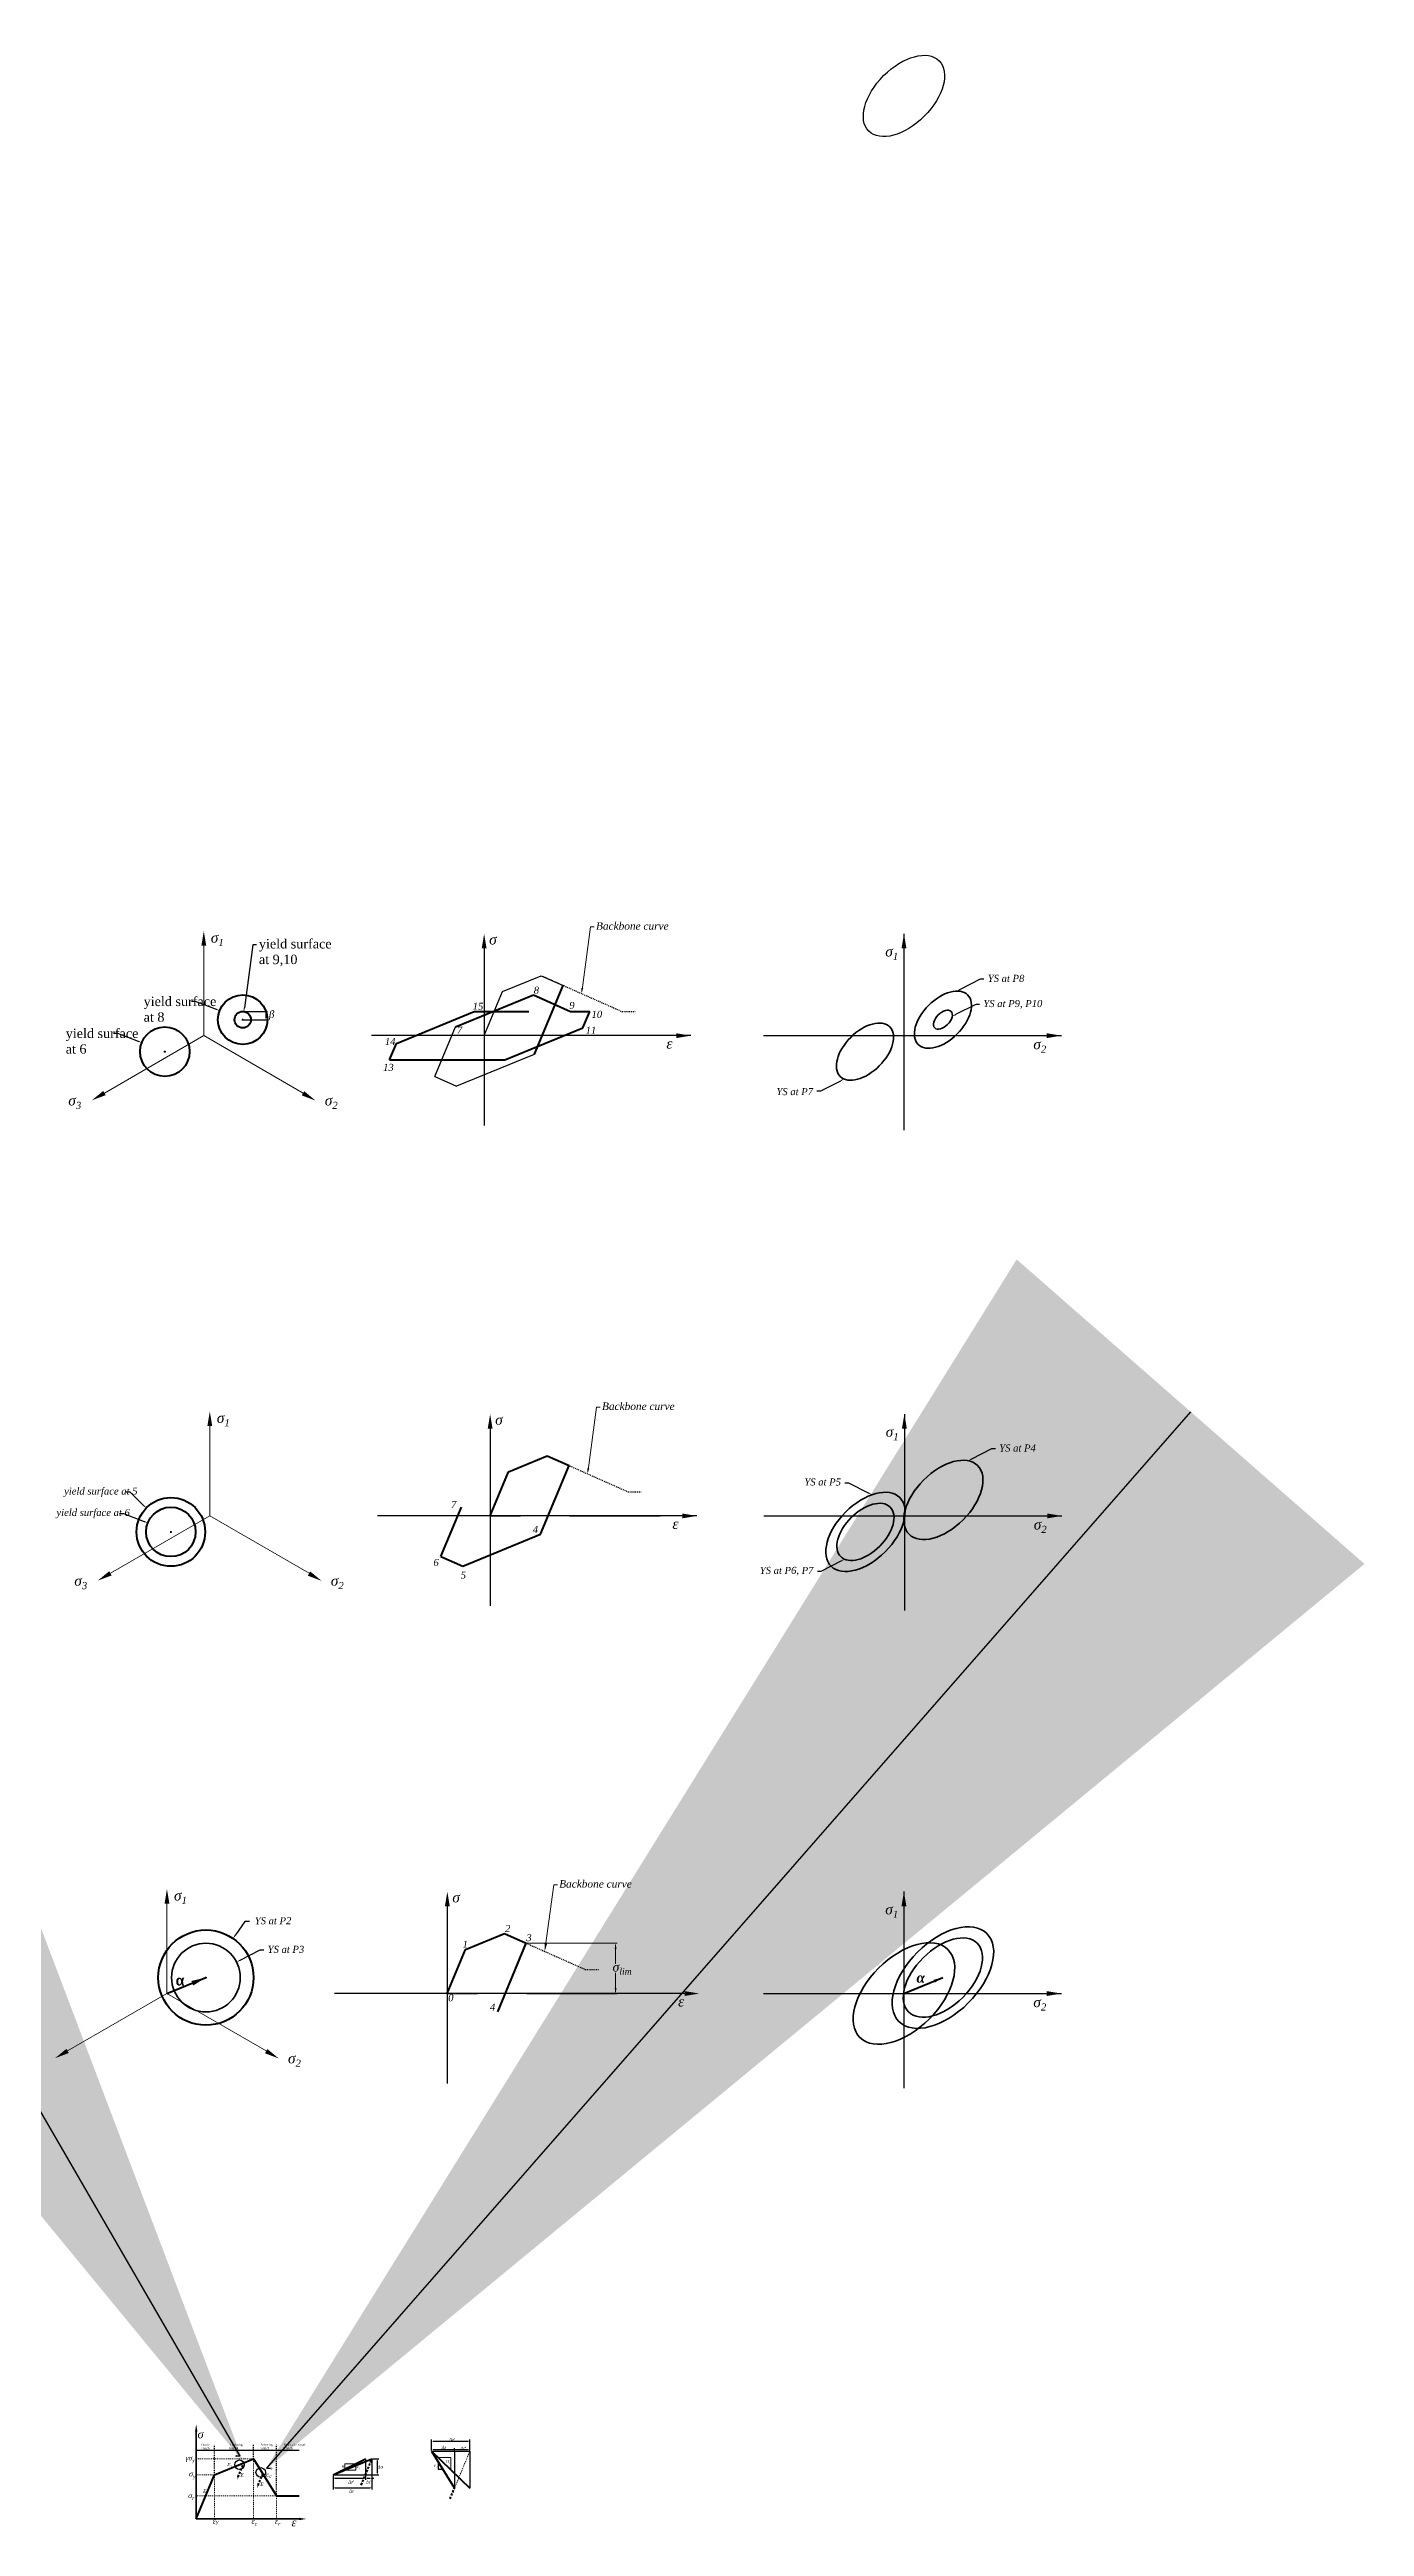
# Model space of a CAD drawing. Header units: inches. Extents: x -1038 to 587, y -1 to 567.
# Drawn here: x 121.1 to 261.4, y 12 to 276.1 of the extents above; entities that cross this region are included whole.
import ezdxf
from ezdxf import colors
from ezdxf.entities.mleader import LeaderData, LeaderLine
from ezdxf.math import Vec2, Vec3

# ---------------------------------------------------------------- set-up
doc = ezdxf.new("R2010")
doc.units = ezdxf.units.IN
doc.header["$MEASUREMENT"] = 0
doc.linetypes.add('DASHED2', pattern=[0.375, 0.25, -0.125])
doc.linetypes.add('DOT2', pattern=[0.125, 0, -0.125])
doc.styles.get("Standard").update_dxf_attribs({"font": 'timesi.ttf', "height": 0.5})

msp = doc.modelspace()

# ---------------------------------------------------------------- linework, layer by layer
at = {"lineweight": 15}
for p, q in [((178.8582075084052, 182.5728994680742), (177.9495999108572, 175.8494229761311)), ((179.2582075084053, 182.5728994680742), (178.8582075084052, 182.5728994680742)), ((179.4997163521086, 131.3532323256732), (178.5911087545606, 124.6297558337301)), ((179.8997163521086, 131.3532323256732), (179.4997163521086, 131.3532323256732)), ((174.9292515552126, 80.41495777795535), (174.0206439576646, 73.6914812860123)), ((175.3292515552127, 80.41495777795535), (174.9292515552126, 80.41495777795535)), ((172.0541178342113, 74.17245086050241), (181.7111924591228, 74.17245086050241)), ((181.5311924591228, 73.9924508605024), (181.5311924591228, 71.9631186308203)), ((181.5311924591228, 68.98741532337561), (181.5311924591228, 71.01674755305771)), ((152.6517746025629, 17.98762591975917), (153.8011332845427, 17.98762591975917)), ((153.8011332845427, 18.45861563095139), (153.8011332845427, 17.98762591975917))]:
    msp.add_line(p, q, dxfattribs=at)
at = {"lineweight": 18}
for p, q in [((137.5842656775449, 180.5582139090644), (137.5842656775449, 170.9653570134944)), ((137.5842656775449, 170.9653570134944), (126.9817325355059, 164.8439816498463)), ((137.5842656775449, 170.9653570134944), (148.1867988195839, 164.8439816498463)), ((138.2257745212482, 129.3385467666634), (138.2257745212482, 119.7456898710934)), ((138.2257745212482, 119.7456898710934), (127.6232413792092, 113.6243145074453)), ((138.2257745212482, 119.7456898710934), (148.8283076632872, 113.6243145074453)), ((133.6553097243523, 78.40027221894559), (133.6553097243523, 68.80741532337561)), ((133.6553097243523, 68.80741532337561), (123.0527765823133, 62.68603995972747)), ((133.6553097243523, 68.80741532337561), (144.2578428663913, 62.68603995972747))]:
    msp.add_line(p, q, dxfattribs=at)
for p, q in [((142.8206782638999, 180.6574333413583), (141.9120706663518, 173.9339568494152)), ((143.2206782638999, 180.6574333413583), (142.8206782638999, 180.6574333413583)), ((136.2762712858717, 174.6472833748621), (136.6762712858717, 174.6472833748621)), ((136.6762712858717, 174.6472833748621), (138.9088624794628, 173.775143957167)), ((141.6510927391993, 172.66876153633), (141.8310927391993, 172.66876153633)), ((141.6510927391993, 172.66876153633), (141.8310927391993, 172.66876153633)), ((141.6510927391993, 172.66876153633), (141.8310927391993, 172.66876153633)), ((141.7410927391993, 172.57876153633), (141.7410927391993, 172.75876153633)), ((141.7410927391993, 172.57876153633), (141.7410927391993, 172.75876153633)), ((141.7410927391993, 172.57876153633), (141.7410927391993, 172.75876153633)), ((141.8035927391993, 172.66876153633), (144.3840113316708, 172.66876153633)), ((141.9577629834379, 173.5317953604574), (144.3840113316708, 173.5317953604574)), ((144.2040113316708, 173.3517953604575), (144.2040113316708, 172.84876153633)), ((127.9626171625629, 171.2404743291911), (128.3626171625629, 171.2404743291911)), ((128.3626171625629, 171.2404743291911), (130.595208356154, 170.368334911496)), ((133.3374386158904, 169.2619524906589), (133.5174386158904, 169.2619524906589)), ((133.3374386158904, 169.261952490659), (133.5174386158904, 169.261952490659)), ((133.4274386158904, 169.1719524906589), (133.4274386158904, 169.3519524906589)), ((133.4274386158904, 169.171952490659), (133.4274386158904, 169.351952490659)), ((129.2926049908542, 122.29979736483), (129.6926049908542, 122.29979736483)), ((129.6926049908542, 122.29979736483), (131.157688019403, 120.8744956102534)), ((128.6041260062663, 120.0208071867901), (129.0041260062662, 120.0208071867901)), ((129.0041260062662, 120.0208071867901), (131.2367171998573, 119.148667769095)), ((176.6245826311073, 119.7456898710934), (186.2816572560188, 119.7456898710934)), ((184.3272947750632, 119.7456898710934), (184.8371012662553, 119.7456898710934)), ((133.9789474595938, 118.0422853482579), (134.1589474595938, 118.0422853482579)), ((133.9789474595938, 118.0422853482579), (134.1589474595938, 118.0422853482579)), ((134.0689474595938, 117.9522853482579), (134.0689474595938, 118.1322853482579)), ((134.0689474595938, 117.9522853482579), (134.0689474595938, 118.1322853482579)), ((137.7221367860067, 70.51081984621112), (137.9021367860067, 70.51081984621112)), ((137.7221367860067, 70.51081984621112), (137.9021367860067, 70.51081984621112)), ((137.7221367860067, 70.51081984621115), (137.9021367860067, 70.51081984621115)), ((137.8121367860067, 70.42081984621112), (137.8121367860067, 70.60081984621112)), ((137.8121367860067, 70.42081984621112), (137.8121367860067, 70.60081984621112)), ((137.8121367860067, 70.42081984621115), (137.8121367860067, 70.60081984621115)), ((172.0541178342113, 68.80741532337561), (181.7111924591228, 68.80741532337561)), ((179.7568299781672, 68.80741532337561), (180.2666364693593, 68.80741532337561)), ((161.8830408912129, 20.07168416131808), (161.8830408912129, 21.2593023330209)), ((165.9793584577357, 20.07168416131808), (165.9793584577357, 21.2593023330209)), ((136.7764802083249, 20.12190106140321), (138.7203201600888, 20.12190106140321)), ((138.7203201600889, 20.12190106140326), (147.7451449148029, 20.12190106140324)), ((155.596873452947, 19.1688710970147), (156.2759683583247, 19.1688710970147)), ((156.0959683583247, 18.98887109701471), (156.0959683583247, 17.64546657417919)), ((162.0630408912129, 21.07930233302091), (165.7993584577357, 21.07930233302091)), ((162.0630408912129, 20.18312848584469), (165.7993584577357, 20.18312848584469)), ((162.6025642191193, 18.85834712349368), (162.6025642191193, 18.03889180094677)), ((164.3467629812892, 20.07168416131809), (164.3467629812892, 20.31505013847413)), ((151.3775463912925, 17.40296657417919), (151.3775463912925, 16.95376904504003)), ((151.3775463912925, 17.40296657417919), (151.3775463912925, 15.92219742820959)), ((151.5575463912925, 17.13376904504003), (154.6486481061725, 17.13376904504003)), ((151.5575463912925, 16.10219742820959), (155.3543734529469, 16.10219742820959)), ((154.8286481061726, 17.40296657417919), (154.8286481061726, 16.95376904504003)), ((154.8286481061726, 17.40296657417919), (154.8286481061726, 16.94989992364123)), ((155.0086481061726, 17.12989992364123), (155.3543734529469, 17.12989992364123)), ((155.5343734529469, 17.40296657417919), (155.5343734529469, 16.94989992364123)), ((155.5343734529469, 17.40296657417919), (155.5343734529469, 15.92219742820959)), ((155.5343734529469, 17.12989992364123), (155.7143734529469, 17.12989992364123)), ((155.596873452947, 17.46546657417919), (156.2759683583247, 17.46546657417919)), ((163.114901936251, 18.03889180094677), (162.6025642191193, 18.03889180094677))]:
    msp.add_line(p, q)
at = {"lineweight": 25}
for p, q in [((167.5003274048364, 180.5582139090644), (167.5003274048364, 161.3725001179245)), ((212.3013874909406, 181.8319993566181), (212.3013874909406, 160.8789884453843)), ((220.4273312498726, 176.9809093733488), (218.2828025088028, 175.8975803828757)), ((220.8273312498725, 176.9809093733488), (220.4273312498726, 176.9809093733488)), ((219.9585575240716, 174.2889610238557), (217.8140287830019, 173.2056320333826)), ((220.3585575240716, 174.2889610238557), (219.9585575240716, 174.2889610238557)), ((189.5488473690102, 170.9653570134944), (155.4784247724687, 170.9653570134944)), ((197.317229292566, 170.9653570134945), (229.095973578384, 170.9653570134944)), ((212.3013874909406, 170.9653570134944), (212.3013874909406, 167.5360994401442)), ((212.3013874909406, 170.9653570134944), (215.5311859176795, 170.9653570134944)), ((212.3013874909406, 170.9653570134944), (215.5311859176795, 170.9653570134944)), ((212.3013874909406, 170.9653570134944), (215.5311859176795, 170.9653570134944)), ((212.3013874909406, 170.9653570134945), (212.3013874909406, 167.5360994401442)), ((212.3013874909406, 170.9653570134945), (215.5311859176795, 170.9653570134945)), ((212.3013874909406, 170.9653570134945), (215.5311859176795, 170.9653570134945)), ((212.3013874909406, 170.9653570134945), (215.5311859176795, 170.9653570134945)), ((212.3013874909406, 170.9653570134944), (212.3013874909406, 167.5360994401442)), ((212.3013874909406, 170.9653570134944), (215.5311859176795, 170.9653570134944)), ((212.3013874909406, 170.9653570134944), (215.5311859176795, 170.9653570134944)), ((212.3013874909406, 170.9653570134944), (215.5311859176795, 170.9653570134944)), ((212.3013874909406, 170.9653570134945), (212.3013874909406, 167.5360994401442)), ((212.3013874909406, 170.9653570134945), (215.5311859176795, 170.9653570134945)), ((212.3013874909406, 170.9653570134945), (215.5311859176795, 170.9653570134945)), ((212.3013874909406, 170.9653570134945), (215.5311859176795, 170.9653570134945)), ((203.0156438575667, 165.081191409663), (203.4156438575667, 165.081191409663)), ((203.4156438575667, 165.081191409663), (205.5601725986365, 166.1645204001361)), ((212.3475381177395, 130.6123322142171), (212.3475381177395, 109.6593213029833)), ((168.1418362485398, 129.3385467666634), (168.1418362485398, 110.1528329755234)), ((221.6542156273581, 126.8905577965683), (219.5096868862884, 125.8072288060952)), ((222.0542156273581, 126.8905577965683), (221.6542156273581, 126.8905577965683)), ((205.9949012389087, 123.269113365164), (206.3949012389086, 123.269113365164)), ((206.3949012389086, 123.269113365164), (208.5394299799784, 122.1857843746909)), ((190.1903562127136, 119.7456898710934), (156.1199336161721, 119.7456898710934)), ((168.1418362485398, 119.7456898710934), (171.3716346752787, 119.7456898710934)), ((197.3633799193648, 119.7456898710934), (229.1421242051828, 119.7456898710934)), ((212.3475381177395, 119.7456898710934), (212.3475381177395, 116.3164322977432)), ((212.3475381177395, 119.7456898710934), (215.5773365444783, 119.7456898710934)), ((212.3475381177395, 119.7456898710934), (215.5773365444783, 119.7456898710934)), ((212.3475381177395, 119.7456898710934), (215.5773365444783, 119.7456898710934)), ((212.3475381177395, 119.7456898710934), (212.3475381177395, 116.3164322977432)), ((212.3475381177395, 119.7456898710934), (215.5773365444783, 119.7456898710934)), ((212.3475381177395, 119.7456898710934), (215.5773365444783, 119.7456898710934)), ((212.3475381177395, 119.7456898710934), (215.5773365444783, 119.7456898710934)), ((203.0617944843656, 113.861524267262), (203.4617944843656, 113.861524267262)), ((203.4617944843656, 113.861524267262), (205.6063232254353, 114.9448532577351)), ((212.3013874909407, 79.67405766649932), (212.3013874909407, 58.72104675526546)), ((163.5713714516438, 78.40027221894559), (163.5713714516438, 59.21455842780563)), ((141.9468483677604, 76.47850043959251), (140.9891941558427, 75.09630621815008)), ((142.4468483677604, 76.47850043959252), (141.9468483677604, 76.47850043959251)), ((143.5819860427635, 73.4255138070795), (141.4374573016938, 72.34218481660636)), ((143.9819860427635, 73.4255138070795), (143.5819860427635, 73.4255138070795)), ((188.8919568788741, 68.80741532337561), (151.5494688192761, 68.80741532337561)), ((163.5713714516438, 68.80741532337561), (166.8011698783827, 68.80741532337561)), ((197.317229292566, 68.80741532337564), (229.095973578384, 68.80741532337561)), ((212.3013874909407, 68.80741532337564), (212.3013874909407, 65.3781577500254)), ((212.3013874909407, 68.80741532337564), (215.5311859176795, 68.80741532337564)), ((212.3013874909407, 68.80741532337564), (215.5311859176795, 68.80741532337564)), ((212.3013874909407, 68.80741532337564), (215.5311859176795, 68.80741532337564))]:
    msp.add_line(p, q, dxfattribs=at)
at = {"lineweight": 30}
for p, q in [((169.4441673566005, 175.657190430896), (173.6009944182549, 177.3605949537315)), ((173.6009944182549, 177.3605949537315), (175.9205737874039, 176.3303925506212)), ((167.5003274048364, 170.9653570134944), (169.4441673566005, 175.657190430896)), ((172.886525465143, 169.0071305220387), (175.9205737874039, 176.3303925506212)), ((162.2494675816299, 166.6212929725109), (164.4375331047341, 171.902612008807)), ((162.2494675816299, 166.6212929725109), (164.569046950779, 165.5910905694005)), ((164.5728713418341, 165.6003214763676), (172.886525465143, 169.0071305220387)), ((154.8286481061726, 19.1688710970147), (154.8286481061726, 17.46546657417919)), ((155.5343734529469, 19.1688710970147), (155.5343734529469, 17.46546657417919)), ((161.8830408912129, 20.00918416131808), (165.9793584577358, 20.00918416131808)), ((164.3467629812892, 20.00918416131808), (164.3467629812892, 16.06859944057546)), ((165.9793584577357, 20.00918416131808), (165.9793584577357, 16.06859944057546)), ((151.3775463912925, 17.46546657417919), (155.5343734529469, 17.46546657417919))]:
    msp.add_line(p, q, dxfattribs=at)
at = {"linetype": 'DASHED2', "lineweight": 25, "ltscale": 0.2}
for p, q in [((173.6009944182549, 177.3605949537315), (182.1910676481968, 173.5454575188671)), ((182.1910676481968, 173.5454575188671), (183.6232859313598, 173.5454575188671)), ((174.2425032619583, 126.1409278113305), (182.8325764919001, 122.325790376466)), ((182.8325764919001, 122.325790376466), (184.2647947750632, 122.325790376466)), ((169.6720384650623, 75.20265326361272), (178.2621116950042, 71.38751582874823)), ((178.2621116950042, 71.38751582874823), (179.6943299781672, 71.38751582874823))]:
    msp.add_line(p, q, dxfattribs=at)
at = {"lineweight": 53}
for p, q in [((164.4375331047341, 171.902612008807), (172.7511872280429, 175.309421054478)), ((172.7511872280429, 175.309421054478), (176.7228858115262, 173.5454575188671)), ((158.1357199540717, 170.1385582490564), (166.4495942518255, 173.5454575188671)), ((166.4495942518255, 173.5454575188671), (172.2611732877613, 173.5454575188671)), ((169.7252591776059, 168.3852565081218), (178.0391334753597, 171.7921557779325)), ((176.7228858115262, 173.5454575188671), (178.7655313817486, 173.5454575188671)), ((178.0391334753597, 171.7921557779325), (178.7655313817486, 173.5454575188671)), ((157.4093220476828, 168.3852565081218), (158.1357199540717, 170.1385582490564)), ((157.4093220476828, 168.3852565081218), (169.7252591776059, 168.3852565081218)), ((162.8909764253333, 115.4016258301099), (165.0790419484375, 120.6829448664059)), ((165.2143801855375, 114.3806543339666), (173.5280343088463, 117.7874633796377)), ((162.8909764253333, 115.4016258301099), (165.2105557944824, 114.3714234269995)), ((165.5152114034079, 73.4992487407772), (169.6720384650623, 75.20265326361272)), ((168.9575695119504, 66.84918883191986), (171.9916178342113, 74.17245086050241)), ((169.6720384650623, 75.20265326361272), (171.9916178342113, 74.17245086050241)), ((163.5713714516438, 68.80741532337561), (165.5152114034079, 73.4992487407772))]:
    msp.add_line(p, q, dxfattribs=at)
at = {"lineweight": 40}
for p, q in [((172.886525465143, 169.0071305220387), (175.9205737874039, 176.3303925506212)), ((172.886525465143, 169.0071305220387), (175.9205737874039, 176.3303925506212)), ((168.1418362485398, 119.7456898710934), (170.0856762003039, 124.437523288495)), ((170.0856762003039, 124.437523288495), (174.2425032619583, 126.1409278113305)), ((173.5280343088463, 117.7874633796377), (176.5620826311073, 125.1107254082202)), ((173.5280343088463, 117.7874633796377), (176.5620826311073, 125.1107254082202)), ((173.5280343088463, 117.7874633796377), (176.5620826311073, 125.1107254082202)), ((174.2425032619583, 126.1409278113305), (176.5620826311072, 125.1107254082202))]:
    msp.add_line(p, q, dxfattribs=at)
at = {"lineweight": 0}
msp.add_line((168.1418362485398, 119.7456898710934), (168.1418362485398, 122.899036917577), dxfattribs=at)
at = {"lineweight": 70}
for p, q in [((133.6553097243523, 68.80741532337561), (137.8121367860067, 70.51081984621112)), ((138.7203201600888, 17.46546657417919), (142.8771472217432, 19.1688710970147)), ((142.8771472217432, 19.1688710970147), (145.3408693118195, 15.22828637627208)), ((151.3775463912925, 17.46546657417919), (155.5343734529469, 19.1688710970147)), ((161.8830408912129, 20.00918416131808), (164.3467629812892, 16.06859944057546)), ((136.7764802083248, 12.77363315677758), (138.7203201600888, 17.46546657417919)), ((145.3408693118195, 15.22828637627208), (147.7451449148029, 15.22828637627208))]:
    msp.add_line(p, q, dxfattribs=at)
at = {"lineweight": 50}
msp.add_line((212.3013874909407, 68.80741532337564), (216.4582145525951, 70.51081984621115), dxfattribs=at)
at = {"lineweight": 35}
for p in [(136.7764802083248, 22.36649005234755), (147.7451449148029, 12.77363315677758)]:
    msp.add_line(p, (136.7764802083248, 12.77363315677758), dxfattribs=at)
at = {"linetype": 'DOT2', "lineweight": 13, "ltscale": 0.2}
for p, q in [((142.8771472217432, 19.1688710970147), (136.7764802083247, 19.16887109701469)), ((142.8771472217432, 19.1688710970147), (142.8771472217432, 12.77363315677758)), ((138.7203201600888, 17.46546657417919), (136.7764802083248, 17.46546657417919)), ((138.7203201600888, 17.46546657417919), (138.7203201600888, 12.77363315677758)), ((145.3408693118195, 15.22828637627208), (136.7764802083248, 15.22828637627208)), ((145.3408693118195, 15.22828637627208), (145.3408693118195, 12.77363315677758))]:
    msp.add_line(p, q, dxfattribs=at)
at = {"linetype": 'DOT2', "ltscale": 0.2}
for p, q in [((138.7203201600888, 17.46546657417917), (138.7203201600888, 20.68502183487544)), ((142.8771472217432, 19.16887109701469), (142.8771472217432, 20.68502183487544)), ((145.3408693118195, 15.22828637627208), (145.3408693118195, 20.68502183487544))]:
    msp.add_line(p, q, dxfattribs=at)
at = {"linetype": 'DASHED2', "lineweight": 70}
for p, q in [((141.2368276787782, 17.23661649769019), (141.865637130633, 18.75436964229092)), ((154.3790472135185, 16.38026792357342), (155.5343734529469, 19.1688710970147)), ((143.3746353206328, 16.34661608065698), (143.8796145541247, 17.56548106007101)), ((163.8665818710119, 14.90958952437359), (164.3467629812892, 16.06859944057543))]:
    msp.add_line(p, q, dxfattribs=at)
at = {"color": 5, "lineweight": 70}
for p, q in [((151.3775463912925, 17.46546657417919), (154.8286481061726, 19.1688710970147)), ((161.8830408912129, 20.00918416131808), (165.9793584577357, 16.06859944057546))]:
    msp.add_line(p, q, dxfattribs=at)
at = {"color": 5, "lineweight": 15}
for p, q in [((152.6517746025629, 18.09440373034703), (152.6517746025629, 18.66170743188763)), ((152.6517746025629, 18.66170743188763), (153.8011332845427, 18.66170743188763)), ((163.9311996744743, 19.31701550346361), (162.6025642191193, 19.31701550346361)), ((163.9311996744743, 18.03889180094677), (163.9311996744743, 19.31701550346361))]:
    msp.add_line(p, q, dxfattribs=at)
at = {"linetype": 'DOT2', "lineweight": 15, "ltscale": 0.3}
msp.add_line((164.3467629812892, 16.06859944057546), (165.9793584577357, 20.00918416131808), dxfattribs=at)
at = {"lineweight": 40}
for centre, radius in [((141.7410927391993, 172.6687615363299), 2.640659518148054), ((133.4274386158904, 169.2619524906589), 2.640659518148054), ((141.7410927391993, 172.66876153633), 0.876695982537095), ((134.0689474595938, 118.0422853482579), 3.661631014291267), ((134.0689474595938, 118.0422853482579), 2.640659518148054), ((137.8121367860067, 70.51081984621112), 5.078564223746752)]:
    msp.add_circle(centre, radius, dxfattribs=at)
at = {"lineweight": 35}
msp.add_circle((137.8121367860067, 70.51081984621112), 3.661631014291267, dxfattribs=at)
for centre in [(141.3962263921312, 18.55294140420028), (143.6633132172528, 17.73467614828496)]:
    msp.add_circle(centre, 0.5108030701954256)
msp.add_ellipse((212.3013874909407, 271.1844202406963), major_axis=(3.753435931623176, 3.753435931623187), ratio=0.5773450687243783)
for centre, major_axis in [((216.458214552595, 172.66876153633), (2.640659518148034, 2.640659518148043)), ((208.1445604292861, 169.2619524906589), (2.640659518148034, 2.640659518148043)), ((216.4582145525951, 172.66876153633), (0.8766959825370552, 0.876695982537058)), ((216.5043651793939, 121.4490943939289), (3.661600965630135, 3.661600965630147)), ((208.190711056085, 118.0422853482579), (3.661600965630135, 3.661600965630147)), ((208.190711056085, 118.0422853482579), (2.640659518148034, 2.640659518148043)), ((216.4582145525951, 70.51081984621115), (4.69179491452897, 4.691794914528984)), ((212.3013874909407, 68.80741532337564), (4.69179491452897, 4.691794914528984)), ((216.4582145525951, 70.51081984621115), (3.661600965630135, 3.661600965630147))]:
    msp.add_ellipse(centre, major_axis=major_axis, ratio=0.5773450687243784, dxfattribs=at)
at = {"lineweight": 18}
for points in [[(137.3252120885733, 180.5582139090644), (137.5842656775449, 182.1125354428937), (137.8433192665164, 180.5582139090644)], [(167.2412738158649, 180.2776778227888), (167.5003274048364, 181.8319993566181), (167.759380993808, 180.2776778227888)], [(212.0423339019691, 180.2776778227888), (212.3013874909406, 181.8319993566181), (212.5604410799122, 180.2776778227888)], [(187.994525835181, 171.224410602466), (189.5488473690102, 170.9653570134944), (187.994525835181, 170.7063034245229)], [(187.994525835181, 171.224410602466), (189.5488473690102, 170.9653570134944), (187.994525835181, 170.7063034245229)], [(227.5416520445548, 171.224410602466), (229.095973578384, 170.9653570134945), (227.5416520445548, 170.7063034245229)], [(126.8522057410201, 165.0683286388372), (125.6356506015605, 164.0668208829317), (127.1112593299917, 164.6196346608554)], [(148.3006819596522, 165.0412330345702), (149.5172370991118, 164.0397252786647), (148.0416283706807, 164.5925390565884)], [(137.9667209322767, 129.3385467666634), (138.2257745212482, 130.8928683004927), (138.4848281102198, 129.3385467666634)], [(167.8827826595683, 129.0580106803878), (168.1418362485398, 130.6123322142171), (168.4008898375114, 129.0580106803878)], [(212.0884845287679, 129.0580106803878), (212.3475381177395, 130.6123322142171), (212.606591706711, 129.0580106803878)], [(188.6360346788844, 120.004743460065), (190.1903562127136, 119.7456898710934), (188.6360346788844, 119.4866362821219)], [(227.5878026713536, 120.004743460065), (229.1421242051829, 119.7456898710934), (227.5878026713536, 119.4866362821219)], [(127.4937145847235, 113.8486614964362), (126.2771594452639, 112.8471537405306), (127.752768173695, 113.3999675184544)], [(148.9421908033556, 113.8215658921692), (150.1587459428152, 112.8200581362636), (148.683137214384, 113.3728719141874)], [(133.3962561353807, 78.40027221894559), (133.6553097243523, 79.95459375277487), (133.9143633133238, 78.40027221894559)], [(163.3123178626723, 78.11973613266997), (163.5713714516438, 79.67405766649927), (163.8304250406154, 78.11973613266997)], [(212.0423339019691, 78.11973613267003), (212.3013874909407, 79.67405766649932), (212.5604410799122, 78.11973613267003)], [(188.8919568788741, 69.06646891234715), (190.4462784127034, 68.80741532337561), (188.8919568788741, 68.54836173440407)], [(227.5416520445548, 69.06646891234718), (229.0959735783841, 68.80741532337564), (227.5416520445548, 68.5483617344041)], [(122.9232497878275, 62.91038694871836), (121.7066946483679, 61.90887919281283), (123.1823033767991, 62.46169297073658)], [(144.3717260064596, 62.88329134445137), (145.5882811459192, 61.88178358854583), (144.1126724174881, 62.43459736646958)], [(136.646953413839, 22.08595396607196), (136.7764802083248, 22.8631147329866), (136.9060070028105, 22.08595396607196)], [(147.7451449148029, 12.90315995126335), (148.5223056817176, 12.77363315677757), (147.7451449148029, 12.6441063622918)]]:
    msp.add_solid(points, dxfattribs=at)
for points in [[(177.8772851647149, 176.0610135654549), (178.0754835346309, 176.0342291266392), (177.8960310332258, 175.4530262362993)], [(218.2527429101843, 175.9570855505112), (218.3128621074214, 175.8380752152402), (217.9257715029896, 175.7172227911643)], [(138.9331199892615, 173.8372407981722), (138.8846049696642, 173.713047116162), (139.2814435254934, 173.6295988983752)], [(141.8460045430465, 173.9428849956871), (141.9781367896572, 173.9250287031433), (141.8585017887204, 173.5375601095834)], [(144.1740113316708, 173.3517953604575), (144.2340113316708, 173.3517953604575), (144.2040113316708, 173.5317953604574)], [(144.1740113316708, 172.84876153633), (144.2340113316708, 172.84876153633), (144.2040113316708, 172.66876153633)], [(217.7839691843833, 173.2651372010181), (217.8440883816205, 173.1461268657471), (217.4569977771886, 173.0252744416712)], [(130.6194658659526, 170.4304317525012), (130.5709508463553, 170.306238070491), (130.9677894021846, 170.2227898527042)], [(205.590232197255, 166.1050152325006), (205.5301130000178, 166.2240255677716), (205.9172036044497, 166.3448779918475)], [(178.5187940084183, 124.8413464230539), (178.7169923783343, 124.8145619842382), (178.5375398769292, 124.2333590938983)], [(219.4796272876698, 125.8667339737307), (219.539746484907, 125.7477236384597), (219.1526558804751, 125.6268712143838)], [(208.5694895785969, 122.2452895423264), (208.5093703813598, 122.1262792070554), (208.8964609857916, 122.0054267829795)], [(131.2041752598249, 120.9222803454981), (131.1112007789811, 120.8267108750088), (131.4443964308709, 120.5955721677221)], [(131.260974709656, 119.2107646101001), (131.2124596900587, 119.0865709280899), (131.609298245888, 119.0031227103032)], [(205.6363828240538, 114.8853480900996), (205.5762636268167, 115.0043584253706), (205.9633542312486, 115.1252108494465)], [(140.9206955513628, 75.14376552312547), (141.0576927603226, 75.04884691317467), (140.7044383259903, 74.68531459127057)], [(173.9400810293776, 74.17058630016452), (174.2254866820565, 74.13201670826993), (173.9670750800332, 73.29508454618045)], [(181.4299424591227, 73.56495086050236), (181.6324424591228, 73.56495086050236), (181.5311924591229, 74.17245086050241)], [(141.4073977030752, 72.40168998424191), (141.4675169003124, 72.28267964897081), (141.0804262958805, 72.16182722489492)], [(181.4299424591227, 69.41491532337557), (181.6324424591228, 69.41491532337557), (181.5311924591229, 68.80741532337561)], [(137.035124329431, 20.16500841492088), (136.7764802083249, 20.12190106140319), (137.035124329431, 20.07879370788552)], [(138.4616760389827, 20.16500841492089), (138.7203201600888, 20.12190106140321), (138.4616760389827, 20.07879370788553)], [(138.978964281195, 20.16500841492092), (138.7203201600889, 20.12190106140324), (138.978964281195, 20.07879370788556)], [(142.6185031006368, 20.16500841492083), (142.8771472217429, 20.12190106140316), (142.6185031006368, 20.07879370788548)], [(143.1357913428491, 20.16500841492091), (142.8771472217431, 20.12190106140323), (143.1357913428491, 20.07879370788555)], [(145.0822251907126, 20.16500841492088), (145.3408693118187, 20.1219010614032), (145.0822251907126, 20.07879370788552)], [(145.5995134329254, 20.16500841492088), (145.3408693118193, 20.12190106140319), (145.5995134329254, 20.07879370788552)], [(156.0659683583247, 18.98887109701471), (156.1259683583247, 18.98887109701471), (156.0959683583247, 19.1688710970147)], [(162.0630408912129, 21.10930233302091), (162.0630408912129, 21.0493023330209), (161.8830408912129, 21.07930233302091)], [(162.0630408912129, 20.21312848584469), (162.0630408912129, 20.15312848584469), (161.8830408912129, 20.18312848584469)], [(164.1667629812892, 20.2131284858445), (164.1667629812892, 20.1531284858445), (164.3467629812892, 20.1831284858445)], [(164.5267629812892, 20.21312848584498), (164.5267629812892, 20.15312848584498), (164.3467629812892, 20.18312848584498)], [(165.7993584577357, 21.10930233302091), (165.7993584577357, 21.0493023330209), (165.9793584577357, 21.07930233302091)], [(165.7993584577357, 20.21312848584469), (165.7993584577357, 20.15312848584469), (165.9793584577357, 20.18312848584469)], [(141.1889623281757, 17.25644724881218), (141.1178431720463, 16.94942439407524), (141.2846930293807, 17.21678574656821)], [(143.3267699700303, 16.36644683177897), (143.2556508139009, 16.05942397704204), (143.4225006712353, 16.326785329535)], [(151.5575463912925, 17.16376904504003), (151.5575463912925, 17.10376904504002), (151.3775463912925, 17.13376904504003)], [(151.5575463912925, 16.13219742820959), (151.5575463912925, 16.07219742820959), (151.3775463912925, 16.10219742820959)], [(154.6486481061725, 17.16376904504003), (154.6486481061725, 17.10376904504002), (154.8286481061726, 17.13376904504003)], [(155.0086481061726, 17.15989992364123), (155.0086481061726, 17.09989992364123), (154.8286481061726, 17.12989992364123)], [(155.3543734529469, 17.15989992364123), (155.3543734529469, 17.09989992364123), (155.5343734529469, 17.12989992364123)], [(155.3543734529469, 16.13219742820959), (155.3543734529469, 16.07219742820959), (155.5343734529469, 16.10219742820959)], [(156.0659683583247, 17.64546657417919), (156.1259683583247, 17.64546657417919), (156.0959683583247, 17.46546657417919)]]:
    msp.add_solid(points)
at = {"lineweight": 50}
for points in [[(136.2570179038831, 70.14607140577311), (137.7919298839415, 70.50253936500282), (136.4555973490418, 69.66753065328008)], [(215.4758708853576, 70.28268035230413), (216.458214552595, 70.51081984621115), (215.6029617302592, 69.97641427070859)]]:
    msp.add_solid(points, dxfattribs=at)

# ---------------------------------------------------------------- texts
at = {"char_height": 0.8, "attachment_point": 1, "line_spacing_factor": 0.5}
for insert in [(179.4368432607769, 183.0624148642126), (180.0783521044803, 131.8427477218116), (175.5078873075843, 80.90447317409377)]:
    msp.add_mtext_dynamic_manual_height_columns('{\\fTimes New Roman Greek|b0|i1|c161|p18;Backbone curve}', width=13.77886582788716, gutter_width=3.75, heights=[0], dxfattribs=dict(at, insert=insert))
for s, width, gutter_width, insert, char_height, attachment_point in [('\\A1;{\\H1.08333x;σ\\H0.7x;\\S^ 1;}', 5.624202410835096, 1, (138.3322503153962, 181.9731371421007), 1, 1), ('{\\fTimes New Roman|b0|i0|c0|p18;yield surface at 9,10}', 9.079318038265512, 3.75, (143.466127528468, 181.265138466978), 1, 1), ('\\A1;{\\H1.08333x;σ}', 0.299236997492244, 1, (168.03679985123, 181.7727268166352), 1, 1), ('\\A1;{\\H1.08333x;σ\\H0.7x;\\S^ 1;}', 5.624202410835096, 1, (210.3073562901857, 180.4922404784828), 1, 1), ('{\\fTimes New Roman Greek|b0|i1|c161|p18;YS at P8}', 9.079318038265512, 3.75, (221.2449004338013, 177.4539072313439), 0.75, 1), ('{\\fTimes New Roman|b0|i0|c0|p18;yield surface at 8}', 9.079318038265512, 3.75, (131.1644284168495, 175.1202813810924), 1, 1), ('15', 12.55974675211246, 1, (166.2777686134239, 174.4748457124835), 0.75, 1), ('8', 12.55974675211246, 1, (172.7913278637037, 176.1861112734618), 0.75, 1), ('9', 12.55974675211246, 1, (176.5889166244781, 174.5663245002106), 0.75, 1), ('{\\fTimes New Roman Greek|b0|i1|c161|p18;YS at P}9, P10', 9.079318038265512, 3.75, (220.7761267080004, 174.7619588818508), 0.75, 1), ('{\\fTimes New Roman|b0|i0|c0|p18;yield surface at 6}', 9.079318038265512, 3.75, (122.8507742935406, 171.7134723354214), 1, 1), ('{\\H1.08333x;β}', 0.2094658982445708, 0.7, (144.5418181256366, 173.6369823287773), 0.7, 1), ('7', 12.55974675211246, 1, (164.594094380371, 171.928385211394), 0.75, 1), ('11', 12.55974675211246, 1, (178.3315269866831, 171.9119741928554), 0.75, 1), ('10', 12.55974675211246, 1, (178.9609090882432, 173.6147721259053), 0.75, 1), ('14', 12.55974675211246, 1, (156.9019097343015, 170.7092707333672), 0.75, 1), ('\\A1;{\\H1.08333x;σ\\H0.7x;\\S^ 2;}', 5.624202410835096, 1, (226.1055464910517, 170.5982991838274), 1, 1), ('13', 12.55974675211246, 1, (156.7201906499061, 167.9584574282002), 0.75, 1), ('\\A1;{\\H1.08333x;σ\\H0.7x;\\S^ 3;}', 5.624202410835096, 1, (123.1241183131568, 164.6051388678574), 1, 1), ('\\A1;{\\H1.08333x;σ\\H0.7x;\\S^ 2;}', 5.624202410835096, 1, (150.4971778162661, 164.6051388678574), 1, 1), ('{\\fTimes New Roman Greek|b0|i1|c161|p18;YS at P7}', 9.079318038265512, 3.75, (202.598074673638, 164.6081935516679), 0.75, 9), ('\\A1;{\\H1.08333x;σ\\H0.7x;\\S^ 1;}', 5.624202410835096, 1, (138.9737591590995, 130.7534699996996), 1, 1), ('\\A1;{\\H1.08333x;σ}', 0.299236997492244, 1, (168.6783086949333, 130.5530596742341), 1, 1), ('\\A1;{\\H1.08333x;σ\\H0.7x;\\S^ 1;}', 5.624202410835096, 1, (210.3535069169845, 129.2725733360817), 1, 1), ('{\\fTimes New Roman Greek|b0|i1|c161|p18;YS at P}4', 9.079318038265512, 3.75, (222.4717848112869, 127.3635556545634), 0.75, 1), ('yield surface at 5', 9.079318038265512, 3.75, (122.6787242527797, 122.772795222825), 0.75, 1), ('{\\fTimes New Roman Greek|b0|i1|c161|p18;YS at P}5', 9.079318038265512, 3.75, (205.5773320549799, 123.7421112231591), 0.75, 3), ('yield surface at 6', 9.079318038265512, 3.75, (121.8611550688509, 120.4938051930203), 0.75, 1), ('7', 12.55974675211246, 1, (163.9763001589311, 121.3464263753544), 0.75, 1), ('\\A1;{\\H1.08333x;σ\\H0.7x;\\S^ 2;}', 5.624202410835096, 1, (226.1516971178505, 119.3786320414264), 1, 1), ('4', 12.55974675211246, 1, (172.6918445369723, 118.6724142475813), 0.75, 1), ('4', 12.55974675211246, 1, (172.6918445369722, 118.6724142475813), 0.75, 1), ('6', 12.55974675211246, 1, (162.0863815522587, 115.1551630722112), 0.75, 1), ('5', 12.55974675211246, 1, (165.0040419339469, 113.8130539278272), 0.75, 1), ('{\\fTimes New Roman Greek|b0|i1|c161|p18;YS at P}6, P7', 9.079318038265512, 3.75, (202.6442253004368, 113.3885264092669), 0.75, 9), ('\\A1;{\\H1.08333x;σ\\H0.7x;\\S^ 3;}', 5.624202410835096, 1, (123.7656271568601, 113.3854717254564), 1, 1), ('\\A1;{\\H1.08333x;σ\\H0.7x;\\S^ 2;}', 5.624202410835096, 1, (151.1386866599694, 113.3854717254564), 1, 1), ('\\A1;{\\H1.08333x;σ\\H0.7x;\\S^ 1;}', 5.624202410835096, 1, (134.4032943622036, 79.81519545198181), 1, 1), ('\\A1;{\\H1.08333x;σ}', 0.299236997492244, 1, (164.1078438980374, 79.61478512651632), 1, 1), ('YS at P2', 9.079318038265512, 3.75, (143.0225969110892, 76.95149844582274), 0.75, 1), ('\\A1;{\\H1.08333x;σ\\H0.7x;\\S^ 1;}', 5.624202410835096, 1, (210.3073562901857, 78.33429878836397), 1, 1), ('1', 12.55974675211246, 1, (165.200301364813, 74.43785776924022), 0.75, 1), ('2', 12.55974675211246, 1, (169.7320689258684, 76.11922057892065), 0.75, 1), ('3', 12.55974675211246, 1, (172.0001719991645, 75.14735916049466), 0.75, 1), ('YS at P3', 9.079318038265512, 3.75, (144.3995552266923, 73.89851166507451), 0.75, 1), ('\\A1;{\\H1.08333x;σ\\H0.7x;\\S^ lim;}', 5.061782169751587, 0.9, (181.2026019887419, 72.13583745469342), 0.9, 1), ('{\\fArial|b1|i0|c0|p34;\\H1.08333x;α}', 0.299236997492244, 1, (134.5860474838735, 70.74615179295868), 1, 1), ('0', 12.55974675211246, 1, (163.6693964608124, 68.7314767282084), 0.75, 1), ('{\\fTimes New Roman Greek|b1|i1|c0|p18;\\H1.08333x;α}', 0.299236997492244, 1, (213.6367054753462, 71.05196856127962), 1, 1), ('4', 12.55974675211246, 1, (168.1213797400763, 67.73413969986353), 0.75, 1), ('\\A1;{\\H1.08333x;σ\\H0.7x;\\S^ 2;}', 5.624202410835096, 1, (226.1055464910517, 68.44035749370862), 1, 1), ('\\A1;{\\H1.08333x;σ\\H0.7x;\\S^ 2;}', 5.624202410835096, 1, (146.5682218630735, 62.44719717773857), 1, 1), ('\\A1;{\\fTimes New Roman|b0|i1|c0|p18;\\H1.08333x;σ}', 0.2393895979937952, 0.8, (136.9172607525013, 22.24606346063278), 0.8, 1), ('\\A1;{\\fTimes New Roman|b0|i1|c0|p18;\\H1.08333x;Δ\\H0.92308x;ε\\H0.7x;\\Sp^ ;}', 0.1346566488715097, 0.4499999999999999, (163.7546253341338, 21.48033081605854), 0.3149999999999999, 1), ('\\A1;{\\fTimes New Roman|b0|i1|c0|p18;γσ\\H0.7x;\\S^ y;}', 0.2244277481191829, 0.7499999999999999, (135.6447810295456, 19.54490885275234), 0.5249999999999999, 1), ('{\\fTimes New Roman|b0|i0|c0|p18;Elastic\\Pbranch}', 3.405026780864238, 1.151398617554018, (137.2537471601322, 20.79916210582839), 0.2243278854941872, 1), ('\\A1;{\\fTimes New Roman|b0|i1|c0|p18;\\H1.08333x;E\\H0.7x;\\S^ T;}', 0.149618498746122, 0.5, (140.0823488822412, 18.74650428610562), 0.35, 1), ('{\\fTimes New Roman|b0|i0|c0|p18;Hardening\\Pbranch}', 3.405026780864238, 1.151398617554018, (140.3310929341901, 20.79916210582839), 0.2243278854941872, 1), ('{\\fTimes New Roman|b1|i0|c0|p18;A}', 3.405026780864238, 1.151398617554018, (140.8802529027348, 19.60246542024699), 0.2243278854941872, 1), ('{\\fTimes New Roman|b0|i0|c0|p18;Softening\\Pbranch}', 3.405026780864238, 1.151398617554018, (143.651341913363, 20.79916210582839), 0.2243278854941872, 1), ('{\\fTimes New Roman|b0|i0|c0|p18;Residual strength\\Pbranch}', 3.405026780864238, 1.151398617554018, (146.1078224164744, 20.79916210582839), 0.2243278854941872, 1), ('\\A1;{\\fTimes New Roman|b0|i1|c0|p18;\\H1.08333x;E\\H0.7x;\\S^ c;}', 0.1077253190972078, 0.3599999999999999, (162.1175522021786, 18.57228069542949), 0.2519999999999999, 1), ('\\A1;{\\fTimes New Roman|b0|i1|c0|p18;\\H1.08333x;Δ\\H0.92308x;ε}', 0.1346566488715097, 0.4499999999999999, (162.9589104629271, 20.56932163177248), 0.3149999999999999, 1), ('\\A1;{\\fTimes New Roman|b0|i1|c0|p18;\\H1.08333x;Δ\\H0.92308x;ε\\H0.7x;\\Se^ ;}', 0.1346566488715097, 0.4499999999999999, (164.954537282439, 20.56665653564128), 0.3149999999999999, 1), ('\\A1;{\\fTimes New Roman|b0|i1|c0|p18;\\H1.08333x;σ\\H0.7x;\\S^ y;}', 0.2244277481191829, 0.7499999999999999, (136.0043559470391, 17.87244304187183), 0.5249999999999999, 1), ('\\A1;{\\fTimes New Roman|b0|i1|c0|p18;\\H1.08333x;E}', 0.149618498746122, 0.5, (137.5092601699864, 15.93178934766037), 0.35, 1), ('\\A1;{\\fTimes New Roman|b0|i1|c0|p18;\\H1.08333x;E}', 0.149618498746122, 0.5, (141.5014143370155, 17.67597360118079), 0.35, 1), ('\\A1;{\\fTimes New Roman|b0|i1|c0|p18;\\H1.08333x;E}', 0.149618498746122, 0.5, (143.6088995996844, 16.67399496516636), 0.35, 1), ('\\A1;{\\fTimes New Roman|b0|i1|c0|p18;\\H1.08333x;E\\H0.7x;\\S^ C;}', 0.149618498746122, 0.5, (144.1979883013869, 17.65497502431572), 0.35, 1), ('{\\fTimes New Roman|b1|i0|c0|p18;B}', 3.405026780864238, 1.151398617554018, (144.6704163675518, 18.28911308592208), 0.2243278854941872, 1), ('\\A1;{\\fTimes New Roman|b0|i1|c0|p18;\\H1.08333x;Δ\\H0.92308x;ε\\H0.7x;\\Sp^ ;}', 0.1346566488715097, 0.4499999999999999, (152.9771065866597, 16.97356795950063), 0.3149999999999999, 1), ('\\A1;{\\fTimes New Roman|b0|i1|c0|p18;\\H1.08333x;Δ\\H0.92308x;ε}', 0.1346566488715097, 0.4499999999999999, (153.0783178324677, 15.9197913865497), 0.3149999999999999, 1), ('\\A1;{\\fTimes New Roman|b0|i1|c0|p18;\\H1.08333x;E\\H0.7x;\\S^ T;}', 0.1077253190972078, 0.3599999999999999, (153.8705606986966, 18.4289032971538), 0.2519999999999999, 1), ('\\A1;{\\fTimes New Roman|b0|i1|c0|p18;\\H1.08333x;Δ\\H0.92308x;ε\\H0.7x;\\Se^ ;}', 0.1346566488715097, 0.4499999999999999, (154.8795249975985, 16.99717948187595), 0.3149999999999999, 1), ('\\A1;{\\fTimes New Roman|b0|i1|c0|p18;\\H1.08333x;Δσ}', 0.1346566488715097, 0.4499999999999999, (156.1251235980533, 18.48040288663357), 0.3149999999999999, 1), ('\\A1;{\\fTimes New Roman|b0|i1|c0|p18;\\H1.08333x;σ\\H0.7x;\\S^ r;}', 0.2244277481191829, 0.7499999999999999, (135.9158292454035, 15.56360533019713), 0.5249999999999999, 1), ('{\\fTimes New Roman|b0|i1|c0|p18;\\H1.08333x;ε\\A1;\\H0.7x;\\S^ y;}', 0.2244277481191829, 0.7499999999999999, (138.5407057348298, 12.84956950208297), 0.5249999999999999, 1), ('\\A1;{\\fTimes New Roman|b0|i1|c0|p18;\\H1.08333x;ε\\H0.7x;\\S^ c;}', 0.2244277481191829, 0.7499999999999999, (142.679718970059, 12.81734282225088), 0.5249999999999999, 1), ('\\A1;{\\fTimes New Roman|b0|i1|c0|p18;\\H1.08333x;ε\\H0.7x;\\S^ r;}', 0.2244277481191829, 0.7499999999999999, (145.1737516601715, 12.83177417231681), 0.5249999999999999, 1)]:
    msp.add_mtext_dynamic_manual_height_columns(s, width=width, gutter_width=gutter_width, heights=[0], dxfattribs=dict(insert=insert, char_height=char_height, attachment_point=attachment_point))
at = {"lineweight": 18, "attachment_point": 1}
for s, width, gutter_width, insert, char_height in [('{\\H1.08333x;ε}', 2.925850561495736, 1, (186.9510991009652, 170.6656496062341), 1), ('{\\H1.08333x;ε}', 2.925850561495736, 1, (186.9510991009652, 170.6656496062341), 1), ('{\\H1.08333x;ε}', 2.925850561495736, 1, (187.5926079446686, 119.4459824638331), 1), ('{\\H1.08333x;ε}', 2.925850561495736, 1, (188.2001304266846, 68.5077079161153), 1), ('{\\fTimes New Roman|b0|i1|c0|p18;\\H1.08333x;ε}', 2.340680449196589, 0.8, (146.9448197196505, 12.85100519842051), 0.8)]:
    msp.add_mtext_dynamic_manual_height_columns(s, width=width, gutter_width=gutter_width, heights=[0], dxfattribs=dict(at, insert=insert, char_height=char_height))
at = {"color": 5, "char_height": 0.2519999999999999, "attachment_point": 1}
for s, insert in [('\\A1;{\\fTimes New Roman|b0|i1|c0|p18;\\H1.08333x;H}', (152.2822268050872, 18.50329240180437)), ('\\A1;{\\fTimes New Roman|b0|i1|c0|p18;\\H1.08333x;H\\H0.7x;\\S^ c;}', (163.4295943590127, 19.01492453204443))]:
    msp.add_mtext_dynamic_manual_height_columns(s, width=0.1077253190972078, gutter_width=0.3599999999999999, heights=[0], dxfattribs=dict(at, insert=insert))

# ---------------------------------------------------------------- leaders
ml = msp.add_multileader_mtext('Standard')
ml.set_content('', color=256)
ml.set_leader_properties(color=5)
ml.build(insert=Vec2(0, 0))
ml.multileader.update_dxf_attribs({"dogleg_length": 0.36, "arrow_head_size": 150})
ctx = ml.context
ctx.base_point, ctx.char_height, ctx.arrow_head_size, ctx.landing_gap_size, ctx.plane_origin = Vec3(140.9071554130314, 19.48065106892795), 150, 150, 0.09, Vec3(141.8186849990104, 18.84007987601269)
ctx.text_align_type = 2
notes = []
notes.append((ctx, [(0, (1, 1, 0), (141.4471554130314, 19.48065106892795), (-1, 0), 0.36, [(0, [(141.8186849990104, 18.84007987601269)], 0, [])])]))
ctx.mtext.insert, ctx.mtext.alignment, ctx.mtext.flow_direction = Vec3(140.9971554130314, 94.48065106892795), 3, 5
ml = msp.add_multileader_mtext('Standard')
ml.set_content('', color=256)
ml.set_leader_properties(color=5)
ml.build(insert=Vec2(0, 0))
ml.multileader.update_dxf_attribs({"dogleg_length": 0.36, "arrow_head_size": 150})
ctx = ml.context
ctx.base_point, ctx.char_height, ctx.arrow_head_size, ctx.landing_gap_size, ctx.plane_origin = Vec3(144.6518325776445, 18.17819330880502), 150, 150, 0.09, Vec3(144.1140489650589, 17.97500313838557)
notes.append((ctx, [(0, (1, 1, 0), (144.2918325776445, 18.17819330880502), (1, 0), 0.36, [(0, [(144.1140489650589, 17.97500313838557)], 0, [])])]))
ctx.mtext.insert, ctx.mtext.flow_direction = Vec3(144.7418325776445, 93.17819330880502), 5
for ctx, leaders in notes:
    for number, flags, end, landing, length, lines in leaders:
        leader = LeaderData()
        leader.index, (leader.has_last_leader_line, leader.has_dogleg_vector, leader.attachment_direction) = number, flags
        leader.last_leader_point, leader.dogleg_vector, leader.dogleg_length = Vec3(end), Vec3(landing), length
        for number, points, colour, breaks in lines:
            line = LeaderLine()
            line.index, line.vertices, line.color, line.breaks = number, Vec3.list(points), colors.encode_raw_color(colour), breaks
            leader.lines.append(line)
        ctx.leaders.append(leader)

doc.saveas('drawing.dxf')
